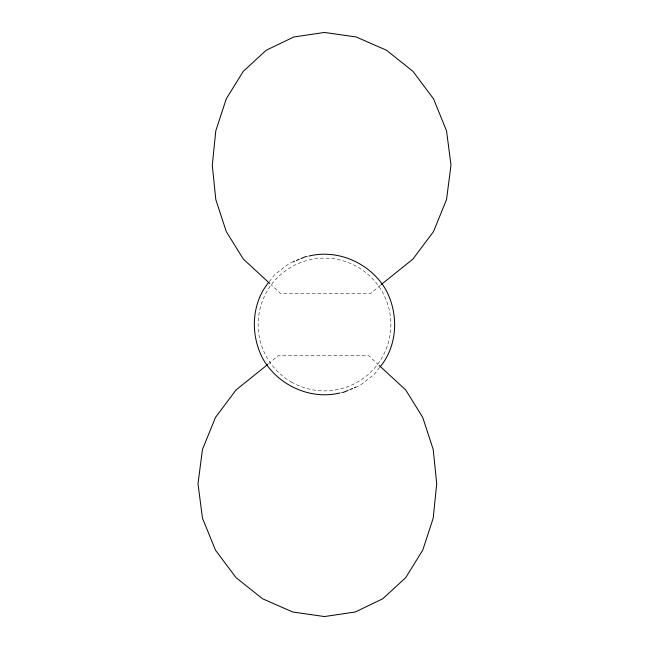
<?xml version="1.0" encoding="UTF-8"?>
<svg xmlns="http://www.w3.org/2000/svg" width="649" height="649" viewBox="0 0 649 649"><rect width="100%" height="100%" fill="white"/><g stroke="black" fill="none" stroke-linecap="round" stroke-linejoin="round"><path stroke-width="0.49" stroke-dasharray="3.25 2.43" d="M269.335 281.561L274.641 274.641L289.243 263.437L291.928 262.326M379.665 367.439L374.359 374.359L359.757 385.563L357.072 386.674M268.548 363.781L278.316 355.571L368.583 355.571L377.807 364.194M380.452 285.219L370.684 293.429L280.417 293.429L271.193 284.806M306.247 256.396L308.17 256.136M340.83 392.864L342.753 392.604M291.312 381.985A66.376 66.376 0 0 0 390.876 324.5A66.376 66.376 0 0 0 291.312 267.015A66.376 66.376 0 0 0 291.312 381.985"/><path stroke-width="0.97" d="M268.743 282.331C251.033 303.773 250.181 335.809 263.437 359.757C278.672 385.563 310.514 400.084 339.865 392.986M380.257 366.669C397.967 345.227 398.819 313.191 385.563 289.243C370.328 263.437 338.486 248.916 309.135 256.014M267.802 364.413L236.058 389.935L215.484 417.429L202.464 449.441L198.002 483.797L202.464 518.162L215.484 550.174L236.058 577.667L262.537 598.767L292.821 612.023L324.5 616.55L355.157 612.023L382.78 598.767L405.698 577.667L422.734 550.174L433.199 518.162L436.72 483.797L433.199 449.441L422.734 417.429L405.698 389.935L379.227 365.517M381.198 284.587L412.942 259.065L433.516 231.571L446.536 199.559L450.998 165.203L446.536 130.838L433.516 98.826L412.942 71.333L386.463 50.233L356.179 36.977L324.5 32.45L293.843 36.977L266.22 50.233L243.302 71.333L226.266 98.826L215.801 130.838L212.28 165.203L215.801 199.559L226.266 231.571L243.302 259.065L269.773 283.483M292.829 261.953L294.614 261.214M296.406 260.468L299.092 259.357M300.876 258.618L306.247 256.396M342.753 392.604L348.124 390.382M349.908 389.643L352.594 388.532M354.386 387.786L356.171 387.047"/></g></svg>
